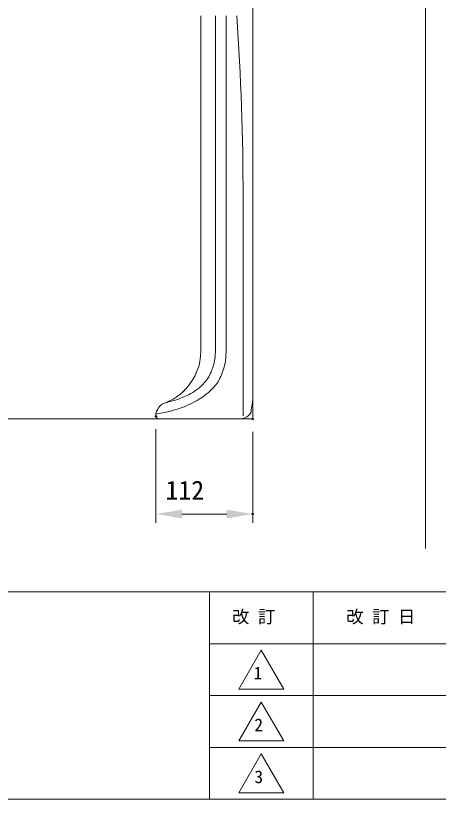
# Model space of a CAD drawing. Units: millimetres, scale not verified. Extents: x -203 to 203, y -143 to 143.
# Drawn here: x -100.4 to -51.5, y -138 to -47.3 of the extents above; entities that cross this region are included whole.
import ezdxf
from ezdxf.enums import TextEntityAlignment as Align

# ---------------------------------------------------------------- set-up
doc = ezdxf.new("R2010")
doc.units = ezdxf.units.MM
doc.header["$LTSCALE"] = 0.25
doc.header["$PDMODE"] = 32
doc.header["$PDSIZE"] = 0.125
for name, color, linetype, lineweight in [('0-1_DIMENSION_LINES$02_DIMENSI', 7, 'Continuous', 18), ('0-3_図面_FORMAT$03_TEXT', 7, 'Continuous', 18), ('0-4_図面_FORMAT$01_WAKU$OUT_LINE', 6, 'Continuous', 18), ('0-5_図面_FORMAT$01_WAKU$SUB_LINE', 7, 'Continuous', 18), ('0-8_DIMENSION_LINES$03_LINES', 7, 'Continuous', 18), ('0-9_DIMENSION_LINES$04_SUB_LIN', 4, 'Continuous', 18)]:
    doc.layers.add(name, color=color, linetype=linetype, lineweight=lineweight)
doc.layers.add('0-2_DEFPOINTS', color=7, linetype='Continuous')
doc.styles.add('ＭＳ ゴシック', font='')
doc.styles.get('ＭＳ ゴシック').set_extended_font_data('MS Gothic')

# ---------------------------------------------------------------- blocks, each defined once
blk = doc.blocks.new('D29')
at = {"layer": '0-1_DIMENSION_LINES$02_DIMENSI'}
for p, q in [((125.8, 53.3), (125.8, 42.5)), ((137, 53), (137, 42.5)), ((128.7998, 43.5), (134.0002, 43.5))]:
    blk.add_line(p, q, dxfattribs=at)
for points in [[(128.7998, 44), (128.7998, 43), (125.8, 43.5)], [(134.0002, 43), (134.0002, 44), (137, 43.5)]]:
    blk.add_solid(points, dxfattribs=at)
at = {"layer": '0-2_DEFPOINTS'}
for p in [(125.8, 54.8), (137, 54.5), (137, 43.5)]:
    blk.add_point(p, dxfattribs=at)
at = {"layer": '0-1_DIMENSION_LINES$02_DIMENSI', "style": 'ＭＳ ゴシック'}
blk.add_text('112', height=2.199, dxfattribs=at).set_placement((126.9, 44.5), align=Align.BOTTOM_LEFT)

msp = doc.modelspace()

# ---------------------------------------------------------------- linework, layer by layer
at = {"layer": '0-3_図面_FORMAT$03_TEXT'}
for points in [[(-72, -120.75), (-74.5981, -125.25), (-69.4019, -125.25)], [(-72, -126.75), (-74.5981, -131.25), (-69.4019, -131.25)], [(-72, -132.75), (-74.5981, -137.25), (-69.4019, -137.25)]]:
    msp.add_lwpolyline(points, close=True, dxfattribs=at)
at = {"layer": '0-4_図面_FORMAT$01_WAKU$OUT_LINE'}
for p, q in [((198, -114), (-198, -114)), ((-78, -114), (-78, -138)), ((198, -120), (-78, -120))]:
    msp.add_line(p, q, dxfattribs=at)
msp.add_lwpolyline([(-198, -138), (198, -138), (198, 138), (-198, 138)], close=True, dxfattribs=at)
at = {"layer": '0-5_図面_FORMAT$01_WAKU$SUB_LINE'}
for p, q in [((-66, -114), (-66, -138)), ((12, -126), (-78, -126)), ((12, -132), (-78, -132))]:
    msp.add_line(p, q, dxfattribs=at)
at = {"layer": '0-8_DIMENSION_LINES$03_LINES'}
for p, q in [((-53, 133), (-53, -109)), ((-73, 31), (-73, -94)), ((-78.9999, -86.1298), (-78.9999, -47.35)), ((-73, -47.35), (-73, -91.8)), ((-80.9742, -90.7727), (-80.7757, -90.5562)), ((-82.0007, -91.5709), (-81.9066, -91.5121)), ((-81.1328, -90.9168), (-80.8988, -90.689)), ((-83.6928, -92.4522), (-83.7829, -92.5512)), ((-73.0647, -92.3817), (-73.1274, -92.7228)), ((-73.0467, -92.2691), (-73.0647, -92.3817)), ((-73.0134, -92.0031), (-73.0467, -92.2691)), ((-73.0097, -91.9704), (-73.0134, -92.0031)), ((-73, -91.8), (-73.0094, -91.9679)), ((-84.114, -93.0831), (-84.1492, -93.0825)), ((-84.1108, -93.0802), (-84.114, -93.0831)), ((-84.11, -93.0795), (-84.1108, -93.0802)), ((-84.1092, -93.0786), (-84.11, -93.0795)), ((-84.1083, -93.0777), (-84.1092, -93.0786)), ((-84.1074, -93.0768), (-84.1083, -93.0777)), ((-84.1066, -93.0758), (-84.1074, -93.0768)), ((-84.1056, -93.0747), (-84.1066, -93.0758)), ((-84.1047, -93.0735), (-84.1056, -93.0747)), ((-84.1037, -93.0722), (-84.1047, -93.0735)), ((-84.1027, -93.0708), (-84.1037, -93.0722)), ((-84.1017, -93.0693), (-84.1027, -93.0708)), ((-84.1006, -93.0676), (-84.1017, -93.0693)), ((-84.0995, -93.0659), (-84.1006, -93.0676)), ((-84.0972, -93.0619), (-84.0995, -93.0659)), ((-84.0946, -93.0574), (-84.0972, -93.0619)), ((-84.0891, -93.0469), (-84.0946, -93.0574)), ((-84.0421, -92.952), (-84.0891, -93.0469)), ((-83.9962, -92.863), (-84.0421, -92.952)), ((-83.9682, -92.8127), (-83.9962, -92.863)), ((-83.9374, -92.7606), (-83.9682, -92.8127)), ((-83.9207, -92.7338), (-83.9374, -92.7606)), ((-83.9034, -92.707), (-83.9207, -92.7338)), ((-83.8852, -92.6802), (-83.9034, -92.707)), ((-83.8662, -92.6537), (-83.8852, -92.6802)), ((-83.8464, -92.6275), (-83.8662, -92.6537)), ((-83.8259, -92.6018), (-83.8464, -92.6275)), ((-83.8047, -92.5764), (-83.8259, -92.6018)), ((-83.7829, -92.5512), (-83.8047, -92.5764)), ((-73.2419, -93.3168), (-73.2563, -93.3385)), ((-73.1642, -93.0458), (-73.1642, -93.0694)), ((-73.1632, -92.9965), (-73.1635, -93.0115)), ((-73.1635, -93.0115), (-73.163, -93.0457)), ((-73.1625, -92.9815), (-73.1632, -92.9965)), ((-73.1615, -92.9665), (-73.1625, -92.9815)), ((-73.1602, -92.9516), (-73.1615, -92.9665)), ((-73.1569, -92.9218), (-73.1602, -92.9516)), ((-73.1409, -92.8069), (-73.1569, -92.9218)), ((-73.1274, -92.7228), (-73.1409, -92.8069)), ((-73, -94), (-183, -94)), ((-84.2, -93.427), (-84.2, -93.7)), ((-77, -94), (-83.9, -94)), ((-74.5, -94), (-77, -94))]:
    msp.add_line(p, q, dxfattribs=at)
msp.add_lwpolyline([(-73, -93.4), (-73, -94), (-74.2067, -94), (-74.5016, -94)], dxfattribs=at)
for centre, radius, start, end in [((-85.3999, -86.1298), 6.4, 316.73616, 0.00002), ((-84.9804, -86.7177), 5.6933, 304.02463, 318.15144), ((-84.517, -87.559), 4.7375, 299.22905, 305.07291), ((-82.7624, -93.4241), 1.3454, 109.62716, 133.74864), ((-85.3708, -86.1214), 6.4091, 289.66141, 299.61447), ((-74.5, -91.8), 1.5, 352.19566, 353.57511), ((-82.7503, -93.4442), 1.4498, 165.54706, 179.31963), ((-83.9202, -93.1433), 0.2412, 117.19565, 165.37558), ((-74.5, -92.5), 1.5, 317.21933, 326.01105), ((-73.617, -93.0669), 0.4512, 322.47152, 359.67795), ((-83.9, -93.7), 0.3, 180, 270), ((-74.5, -92.5), 1.5, 270, 288.75247), ((-74.4844, -92.5241), 1.4722, 288.4777, 317.49409)]:
    msp.add_arc(centre, radius, start, end, dxfattribs=at)
at = {"layer": '0-9_DIMENSION_LINES$04_SUB_LIN'}
for p, q in [((-77.3194, -68.3786), (-77.3037, -47.3559)), ((-77.3197, -86.1921), (-77.3194, -68.3786)), ((-74.1142, -93.6363), (-74.1142, -68.3786)), ((-77.3803, -87.0483), (-77.3681, -86.9542)), ((-77.3681, -86.9542), (-77.3578, -86.8594)), ((-77.3578, -86.8594), (-77.3492, -86.7644)), ((-77.3492, -86.7644), (-77.3361, -86.574)), ((-77.3361, -86.574), (-77.3197, -86.1921)), ((-76.1195, -86.9933), (-76.1321, -87.1072)), ((-76.109, -86.8793), (-76.1195, -86.9933)), ((-76.0932, -86.6507), (-76.109, -86.8793)), ((-76.0733, -86.1921), (-76.0932, -86.6507)), ((-77.62, -88.0691), (-77.5634, -87.8856)), ((-77.5634, -87.8856), (-77.5124, -87.7004)), ((-77.5124, -87.7004), (-77.4671, -87.5155)), ((-77.4671, -87.5155), (-77.4275, -87.3294)), ((-77.4275, -87.3294), (-77.41, -87.236)), ((-77.41, -87.236), (-77.3943, -87.1423)), ((-77.3943, -87.1423), (-77.3803, -87.0483)), ((-76.2537, -87.7854), (-76.3094, -88.0088)), ((-76.205, -87.5606), (-76.2537, -87.7854)), ((-76.1836, -87.4477), (-76.205, -87.5606)), ((-76.1642, -87.3345), (-76.1836, -87.4477)), ((-76.147, -87.221), (-76.1642, -87.3345)), ((-76.1321, -87.1072), (-76.147, -87.221)), ((-78.0785, -89.1216), (-77.9082, -88.7783)), ((-77.9082, -88.7783), (-77.8274, -88.6048)), ((-77.8274, -88.6048), (-77.7518, -88.4291)), ((-77.7518, -88.4291), (-77.7164, -88.3401)), ((-77.7164, -88.3401), (-77.6826, -88.2504)), ((-77.6826, -88.2504), (-77.6505, -88.16)), ((-77.6505, -88.16), (-77.62, -88.0691)), ((-76.5566, -88.7721), (-76.5996, -88.8782)), ((-76.5157, -88.6651), (-76.5566, -88.7721)), ((-76.4768, -88.5573), (-76.5157, -88.6651)), ((-76.4398, -88.4488), (-76.4768, -88.5573)), ((-76.3713, -88.2298), (-76.4398, -88.4488)), ((-76.3094, -88.0088), (-76.3713, -88.2298)), ((-78.5731, -89.8002), (-78.5063, -89.7222)), ((-78.5063, -89.7222), (-78.4406, -89.6421)), ((-78.4406, -89.6421), (-78.3764, -89.5599)), ((-78.3764, -89.5599), (-78.314, -89.4756)), ((-78.314, -89.4756), (-78.2533, -89.3891)), ((-78.2533, -89.3891), (-78.0785, -89.1216)), ((-77, -89.7082), (-77.2175, -89.9955)), ((-76.7911, -89.2969), (-77, -89.7082)), ((-76.6921, -89.089), (-76.7911, -89.2969)), ((-76.6449, -88.984), (-76.6921, -89.089)), ((-76.5996, -88.8782), (-76.6449, -88.984)), ((-79.6128, -90.7168), (-79.5027, -90.6394)), ((-79.5027, -90.6394), (-79.3921, -90.5579)), ((-79.3921, -90.5579), (-79.281, -90.4721)), ((-79.281, -90.4721), (-79.1728, -90.3844)), ((-79.1728, -90.3844), (-79.0648, -90.2922)), ((-79.0648, -90.2922), (-78.9573, -90.1955)), ((-78.9573, -90.1955), (-78.8508, -90.0941)), ((-78.8508, -90.0941), (-78.7803, -90.0238)), ((-78.7803, -90.0238), (-78.7105, -89.9513)), ((-78.7105, -89.9513), (-78.6414, -89.8768)), ((-78.6414, -89.8768), (-78.5731, -89.8002)), ((-77.7964, -90.6301), (-77.9812, -90.8024)), ((-77.6199, -90.4538), (-77.7964, -90.6301)), ((-77.5356, -90.3653), (-77.6199, -90.4538)), ((-77.4528, -90.2751), (-77.5356, -90.3653)), ((-77.3717, -90.183), (-77.4528, -90.2751)), ((-77.2926, -90.0891), (-77.3717, -90.183)), ((-77.2175, -89.9955), (-77.2926, -90.0891)), ((-81.3619, -91.6087), (-81.1773, -91.5369)), ((-81.1773, -91.5369), (-80.9851, -91.4577)), ((-80.9851, -91.4577), (-80.7869, -91.3708)), ((-80.7869, -91.3708), (-80.5812, -91.2746)), ((-80.5812, -91.2746), (-80.3727, -91.1703)), ((-80.3727, -91.1703), (-80.1575, -91.0546)), ((-80.1575, -91.0546), (-79.9423, -90.9294)), ((-79.9423, -90.9294), (-79.8328, -90.8617)), ((-79.8328, -90.8617), (-79.7221, -90.7903)), ((-79.7221, -90.7903), (-79.6128, -90.7168)), ((-78.7872, -91.4416), (-79.0001, -91.5863)), ((-78.5788, -91.2911), (-78.7872, -91.4416)), ((-78.3753, -91.1349), (-78.5788, -91.2911)), ((-78.1742, -90.9707), (-78.3753, -91.1349)), ((-77.9812, -90.8024), (-78.1742, -90.9707)), ((-83.2144, -92.1569), (-82.5785, -91.9984)), ((-82.5785, -91.9984), (-82.2289, -91.8996)), ((-82.2289, -91.8996), (-81.8209, -91.7716)), ((-81.8209, -91.7716), (-81.5985, -91.6954)), ((-81.5985, -91.6954), (-81.3619, -91.6087)), ((-80.4594, -92.3814), (-80.7574, -92.5086)), ((-80.179, -92.252), (-80.4594, -92.3814)), ((-79.8903, -92.108), (-80.179, -92.252)), ((-79.6627, -91.9862), (-79.8903, -92.108)), ((-79.4382, -91.8586), (-79.6627, -91.9862)), ((-79.2172, -91.7253), (-79.4382, -91.8586)), ((-79.0001, -91.5863), (-79.2172, -91.7253)), ((-83.3995, -93.2848), (-84.0506, -93.4032)), ((-82.834, -93.1626), (-83.3995, -93.2848)), ((-82.5265, -93.0875), (-82.834, -93.1626)), ((-82.0466, -92.9568), (-82.5265, -93.0875)), ((-81.7156, -92.8559), (-82.0466, -92.9568)), ((-81.3804, -92.7442), (-81.7156, -92.8559)), ((-81.0439, -92.6218), (-81.3804, -92.7442)), ((-80.7574, -92.5086), (-81.0439, -92.6218)), ((-84.0506, -93.4032), (-84.2, -93.427))]:
    msp.add_line(p, q, dxfattribs=at)
msp.add_lwpolyline([(-76.0655, -47.371), (-76.0732, -68.3786), (-76.0733, -86.1921)], dxfattribs=at)
msp.add_arc((-373.1215, -68.3787), 299.0073, 0.00001, 4.02881, dxfattribs=at)

# ---------------------------------------------------------------- block references
at = {"layer": '0-1_DIMENSION_LINES$02_DIMENSI'}
msp.add_blockref('D29', (-210, -148.5), dxfattribs=at)

# ---------------------------------------------------------------- texts
at = {"layer": '0-3_図面_FORMAT$03_TEXT', "style": 'ＭＳ ゴシック'}
for s, p in [('改 訂', (-75.3898, -118.0466)), ('改 訂 日', (-62.1668, -118.0466)), ('1', (-72.8858, -124.5632)), ('2', (-72.8018, -130.5632)), ('3', (-72.7918, -136.5632))]:
    msp.add_text(s, height=1.466, dxfattribs=at).set_placement(p, align=Align.BOTTOM_LEFT)

doc.saveas('drawing.dxf')
